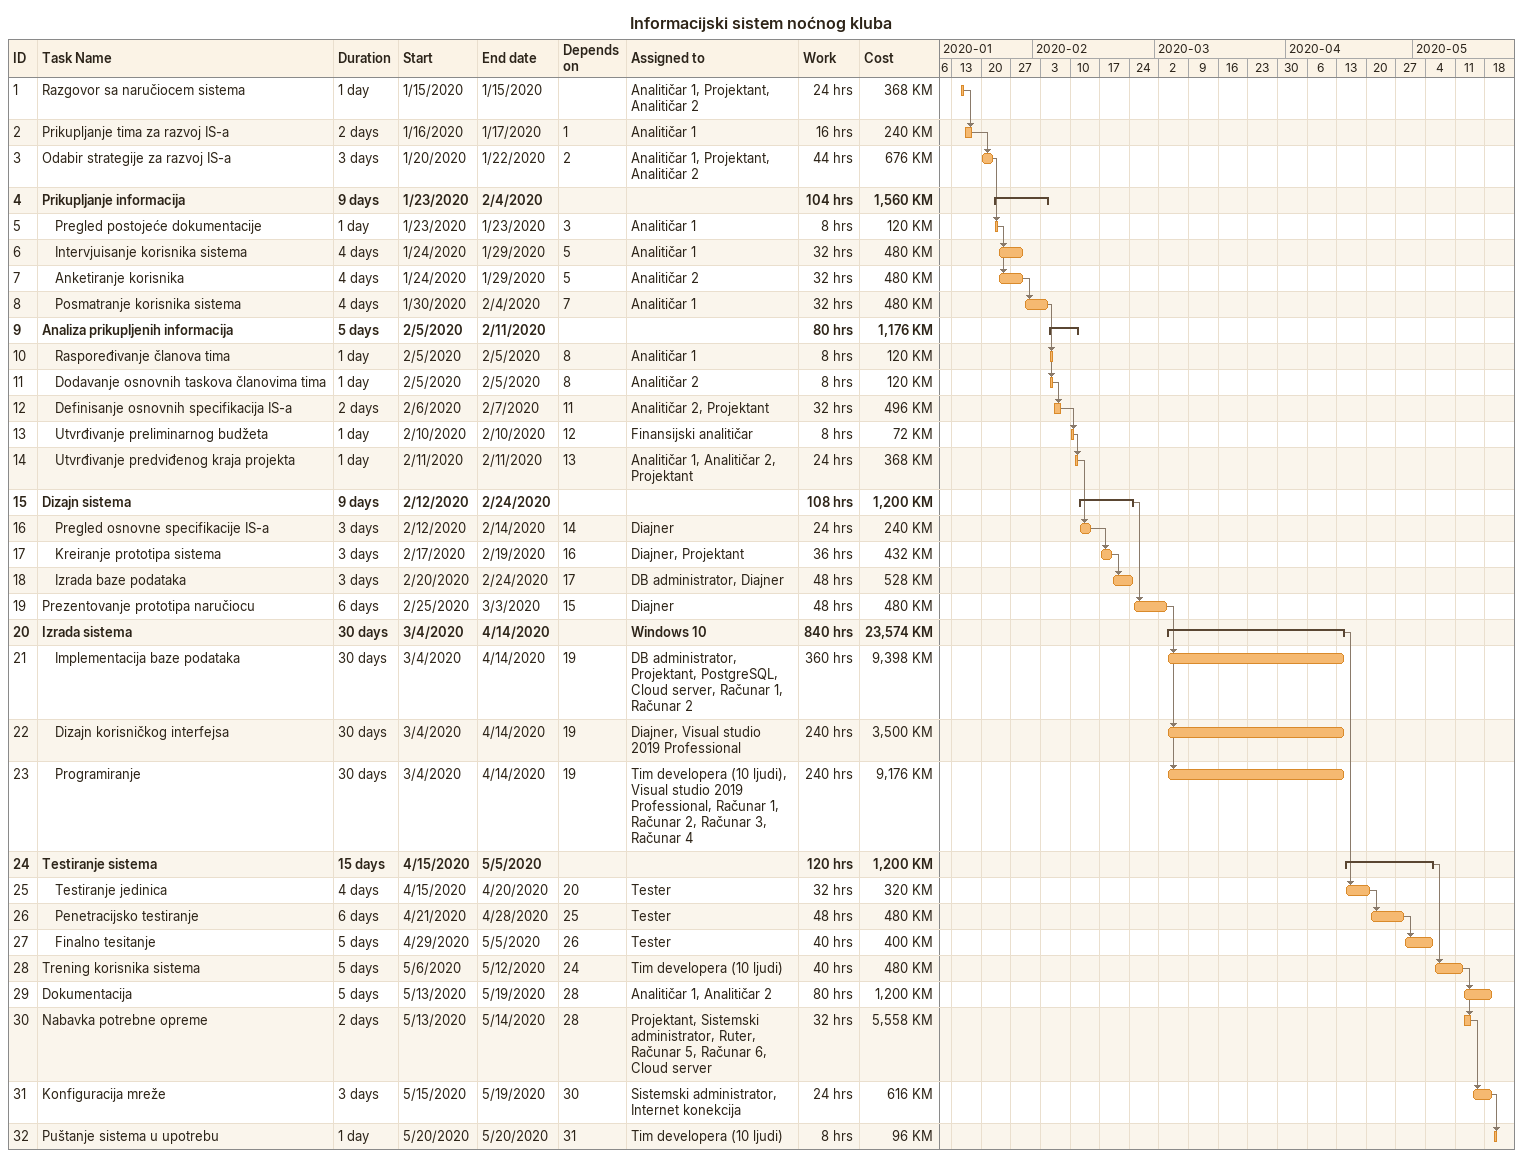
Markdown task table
Informacijski sistem noćnog kluba

| ID | Level | Task | Duration | Start | Finish | Predecessors | Resources | Work (h) | Cost (KM) |
|---|---|---|---|---|---|---|---|---|---|
| 1 | 1 | Razgovor sa naručiocem sistema | 1d | 2020-01-15 | 2020-01-15 |  | Analitičar 1, Projektant, Analitičar 2 | 24 | 368 |
| 2 | 1 | Prikupljanje tima za razvoj IS-a | 2d | 2020-01-16 | 2020-01-17 | 1 | Analitičar 1 | 16 | 240 |
| 3 | 1 | Odabir strategije za razvoj IS-a | 3d | 2020-01-20 | 2020-01-22 | 2 | Analitičar 1, Projektant, Analitičar 2 | 44 | 676 |
| 4 | 1 | **Prikupljanje informacija** | 9d | 2020-01-23 | 2020-02-04 |  |  | 104 | 1560 |
| 5 | 2 | Pregled postojeće dokumentacije | 1d | 2020-01-23 | 2020-01-23 | 3 | Analitičar 1 | 8 | 120 |
| 6 | 2 | Intervjuisanje korisnika sistema | 4d | 2020-01-24 | 2020-01-29 | 5 | Analitičar 1 | 32 | 480 |
| 7 | 2 | Anketiranje korisnika | 4d | 2020-01-24 | 2020-01-29 | 5 | Analitičar 2 | 32 | 480 |
| 8 | 2 | Posmatranje korisnika sistema | 4d | 2020-01-30 | 2020-02-04 | 7 | Analitičar 1 | 32 | 480 |
| 9 | 1 | **Analiza prikupljenih informacija** | 5d | 2020-02-05 | 2020-02-11 |  |  | 80 | 1176 |
| 10 | 2 | Raspoređivanje članova tima | 1d | 2020-02-05 | 2020-02-05 | 8 | Analitičar 1 | 8 | 120 |
| 11 | 2 | Dodavanje osnovnih taskova članovima tima | 1d | 2020-02-05 | 2020-02-05 | 8 | Analitičar 2 | 8 | 120 |
| 12 | 2 | Definisanje osnovnih specifikacija IS-a | 2d | 2020-02-06 | 2020-02-07 | 11 | Analitičar 2, Projektant | 32 | 496 |
| 13 | 2 | Utvrđivanje preliminarnog budžeta | 1d | 2020-02-10 | 2020-02-10 | 12 | Finansijski analitičar | 8 | 72 |
| 14 | 2 | Utvrđivanje predviđenog kraja projekta | 1d | 2020-02-11 | 2020-02-11 | 13 | Analitičar 1, Analitičar 2, Projektant | 24 | 368 |
| 15 | 1 | **Dizajn sistema** | 9d | 2020-02-12 | 2020-02-24 |  |  | 108 | 1200 |
| 16 | 2 | Pregled osnovne specifikacije IS-a | 3d | 2020-02-12 | 2020-02-14 | 14 | Diajner | 24 | 240 |
| 17 | 2 | Kreiranje prototipa sistema | 3d | 2020-02-17 | 2020-02-19 | 16 | Diajner, Projektant | 36 | 432 |
| 18 | 2 | Izrada baze podataka | 3d | 2020-02-20 | 2020-02-24 | 17 | DB administrator, Diajner | 48 | 528 |
| 19 | 1 | Prezentovanje prototipa naručiocu | 6d | 2020-02-25 | 2020-03-03 | 15 | Diajner | 48 | 480 |
| 20 | 1 | **Izrada sistema** | 30d | 2020-03-04 | 2020-04-14 |  | Windows 10 | 840 | 23574 |
| 21 | 2 | Implementacija baze podataka | 30d | 2020-03-04 | 2020-04-14 | 19 | DB administrator, Projektant, PostgreSQL, Cloud server, Računar 1, Računar 2 | 360 | 9398 |
| 22 | 2 | Dizajn korisničkog interfejsa | 30d | 2020-03-04 | 2020-04-14 | 19 | Diajner, Visual studio 2019 Professional | 240 | 3500 |
| 23 | 2 | Programiranje | 30d | 2020-03-04 | 2020-04-14 | 19 | Tim developera (10 ljudi), Visual studio 2019 Professional, Računar 1, Računar 2, Računar 3, Računar 4 | 240 | 9176 |
| 24 | 1 | **Testiranje sistema** | 15d | 2020-04-15 | 2020-05-05 |  |  | 120 | 1200 |
| 25 | 2 | Testiranje jedinica | 4d | 2020-04-15 | 2020-04-20 | 20 | Tester | 32 | 320 |
| 26 | 2 | Penetracijsko testiranje | 6d | 2020-04-21 | 2020-04-28 | 25 | Tester | 48 | 480 |
| 27 | 2 | Finalno tesitanje | 5d | 2020-04-29 | 2020-05-05 | 26 | Tester | 40 | 400 |
| 28 | 1 | Trening korisnika sistema | 5d | 2020-05-06 | 2020-05-12 | 24 | Tim developera (10 ljudi) | 40 | 480 |
| 29 | 1 | Dokumentacija | 5d | 2020-05-13 | 2020-05-19 | 28 | Analitičar 1, Analitičar 2 | 80 | 1200 |
| 30 | 1 | Nabavka potrebne opreme | 2d | 2020-05-13 | 2020-05-14 | 28 | Projektant, Sistemski administrator, Ruter, Računar 5, Računar 6, Cloud server | 32 | 5558 |
| 31 | 1 | Konfiguracija mreže | 3d | 2020-05-15 | 2020-05-19 | 30 | Sistemski administrator, Internet konekcija | 24 | 616 |
| 32 | 1 | Puštanje sistema u upotrebu | 1d | 2020-05-20 | 2020-05-20 | 31 | Tim developera (10 ljudi) | 8 | 96 |
